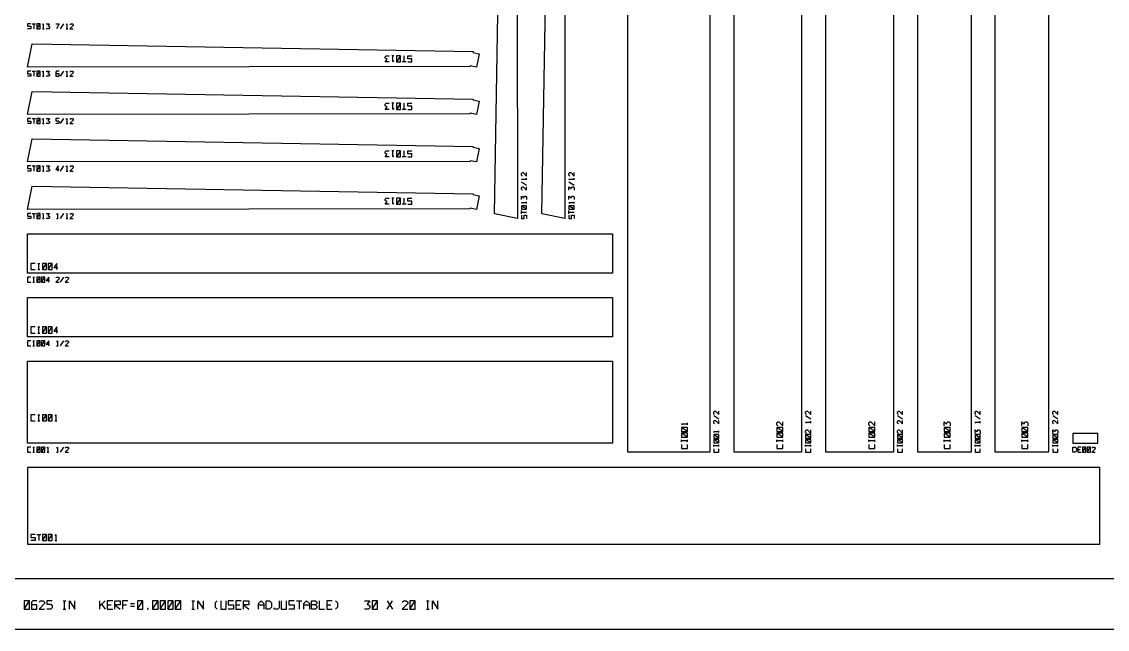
# Model space of a CAD drawing. Header units: inches. Extents: x 0 to 30, y 0 to 20.
# Drawn here: x 12.62 to 23.34, y 0 to 6 of the extents above; entities that cross this region are included whole.
import ezdxf

# ---------------------------------------------------------------- set-up
doc = ezdxf.new("R2010")
doc.units = ezdxf.units.IN
doc.header["$MEASUREMENT"] = 0
for name, color, linetype, true_color in [('BOUNDARY', 8, 'Continuous', 0x808080), ('CUT', 1, 'Continuous', 0xff0000), ('NUMBERS', 7, 'Continuous', 0x000000)]:
    doc.layers.add(name, color=color, linetype=linetype, true_color=true_color)

msp = doc.modelspace()

# ---------------------------------------------------------------- linework, layer by layer
at = {"layer": 'BOUNDARY'}
for points in [[(30, 0), (30, 20), (0, 20), (0, 0)], [(29.5, 0.5), (29.5, 19.5), (0.5, 19.5), (0.5, 0.5)]]:
    msp.add_lwpolyline(points, close=True, dxfattribs=at)
at = {"layer": 'CUT'}
for points in [[(17.516, 4.054), (17.288, 4.101), (17.363, 8.454), (17.371, 8.452), (17.384, 8.514), (17.516, 8.486), (17.504, 8.425), (17.511, 8.424)], [(17.984, 4.054), (17.756, 4.101), (17.832, 8.454), (17.839, 8.452), (17.852, 8.514), (17.984, 8.486), (17.972, 8.425), (17.979, 8.424)], [(19.414, 1.748), (18.604, 1.748), (18.604, 7.523), (19.414, 7.523)], [(20.32, 1.748), (19.654, 1.748), (19.654, 7.523), (20.32, 7.523)], [(21.227, 1.748), (20.56, 1.748), (20.56, 7.523), (21.227, 7.523)], [(21.992, 1.748), (21.467, 1.748), (21.467, 7.523), (21.992, 7.523)], [(22.758, 1.748), (22.232, 1.748), (22.232, 7.523), (22.758, 7.523)], [(12.679, 5.549), (12.726, 5.777), (17.079, 5.702), (17.077, 5.694), (17.138, 5.681), (17.111, 5.549), (17.05, 5.561), (17.048, 5.554)], [(12.679, 5.081), (12.726, 5.309), (17.079, 5.233), (17.077, 5.226), (17.138, 5.213), (17.111, 5.081), (17.05, 5.093), (17.048, 5.086)], [(12.679, 4.613), (12.726, 4.841), (17.079, 4.765), (17.077, 4.758), (17.138, 4.745), (17.111, 4.613), (17.05, 4.625), (17.048, 4.618)], [(12.679, 4.144), (12.726, 4.373), (17.079, 4.297), (17.077, 4.29), (17.138, 4.277), (17.111, 4.144), (17.05, 4.157), (17.048, 4.15)], [(12.679, 3.516), (12.679, 3.904), (18.454, 3.904), (18.454, 3.516)], [(12.679, 2.888), (12.679, 3.276), (18.454, 3.276), (18.454, 2.888)], [(12.679, 1.838), (12.679, 2.648), (18.454, 2.648), (18.454, 1.838)], [(22.998, 1.838), (23.244, 1.838), (23.244, 1.932), (22.998, 1.932)], [(23.262, 0.84), (23.262, 1.598), (12.679, 1.598), (12.679, 0.84)]]:
    msp.add_lwpolyline(points, close=True, dxfattribs=at)
at = {"layer": 'NUMBERS'}
for points in [[(12.712, 5.977), (12.679, 5.977), (12.679, 5.952), (12.712, 5.952), (12.712, 5.927), (12.679, 5.927)], [(12.726, 5.977), (12.759, 5.977)], [(12.742, 5.977), (12.742, 5.927)], [(12.772, 5.927), (12.806, 5.927), (12.806, 5.977), (12.772, 5.977), (12.772, 5.927)], [(12.772, 5.927), (12.806, 5.977)], [(12.827, 5.969), (12.836, 5.977), (12.836, 5.927)], [(12.827, 5.927), (12.844, 5.927)], [(12.866, 5.977), (12.899, 5.977), (12.882, 5.956), (12.899, 5.948), (12.899, 5.935), (12.891, 5.927), (12.866, 5.927)], [(12.959, 5.977), (12.992, 5.977), (12.967, 5.927)], [(13.006, 5.927), (13.039, 5.977)], [(13.061, 5.969), (13.069, 5.977), (13.069, 5.927)], [(13.061, 5.927), (13.077, 5.927)], [(13.099, 5.969), (13.107, 5.977), (13.124, 5.977), (13.132, 5.969), (13.132, 5.96), (13.099, 5.927), (13.132, 5.927)], [(16.251, 5.601), (16.211, 5.601), (16.231, 5.626), (16.211, 5.636), (16.211, 5.651), (16.221, 5.661), (16.251, 5.661)], [(16.297, 5.661), (16.277, 5.661)], [(16.297, 5.611), (16.287, 5.601), (16.287, 5.661)], [(16.363, 5.661), (16.323, 5.661), (16.323, 5.601), (16.363, 5.601), (16.363, 5.661)], [(16.363, 5.661), (16.323, 5.601)], [(16.419, 5.601), (16.379, 5.601)], [(16.399, 5.601), (16.399, 5.661)], [(16.435, 5.601), (16.475, 5.601), (16.475, 5.631), (16.435, 5.631), (16.435, 5.661), (16.475, 5.661)], [(12.712, 5.509), (12.679, 5.509), (12.679, 5.484), (12.712, 5.484), (12.712, 5.459), (12.679, 5.459)], [(12.726, 5.509), (12.759, 5.509)], [(12.742, 5.509), (12.742, 5.459)], [(12.772, 5.459), (12.806, 5.459), (12.806, 5.509), (12.772, 5.509), (12.772, 5.459)], [(12.772, 5.459), (12.806, 5.509)], [(12.827, 5.5), (12.836, 5.509), (12.836, 5.459)], [(12.866, 5.509), (12.899, 5.509), (12.882, 5.488), (12.899, 5.48), (12.899, 5.467), (12.891, 5.459), (12.866, 5.459)], [(12.992, 5.509), (12.967, 5.509), (12.959, 5.5), (12.959, 5.459), (12.992, 5.459), (12.992, 5.484), (12.959, 5.484)], [(13.006, 5.459), (13.039, 5.509)], [(13.061, 5.5), (13.069, 5.509), (13.069, 5.459)], [(13.099, 5.5), (13.107, 5.509), (13.124, 5.509), (13.132, 5.5), (13.132, 5.492), (13.099, 5.459), (13.132, 5.459)], [(12.827, 5.459), (12.844, 5.459)], [(13.061, 5.459), (13.077, 5.459)], [(16.251, 5.132), (16.211, 5.132), (16.231, 5.157), (16.211, 5.167), (16.211, 5.182), (16.221, 5.192), (16.251, 5.192)], [(16.297, 5.192), (16.277, 5.192)], [(16.297, 5.142), (16.287, 5.132), (16.287, 5.192)], [(16.363, 5.192), (16.323, 5.192), (16.323, 5.132), (16.363, 5.132), (16.363, 5.192)], [(16.363, 5.192), (16.323, 5.132)], [(16.399, 5.132), (16.399, 5.192)], [(16.435, 5.132), (16.475, 5.132), (16.475, 5.162), (16.435, 5.162), (16.435, 5.192), (16.475, 5.192)], [(12.712, 5.041), (12.679, 5.041), (12.679, 5.016), (12.712, 5.016), (12.712, 4.991), (12.679, 4.991)], [(12.726, 5.041), (12.759, 5.041)], [(12.742, 5.041), (12.742, 4.991)], [(12.772, 4.991), (12.806, 4.991), (12.806, 5.041), (12.772, 5.041), (12.772, 4.991)], [(12.772, 4.991), (12.806, 5.041)], [(12.827, 5.032), (12.836, 5.041), (12.836, 4.991)], [(12.866, 5.041), (12.899, 5.041), (12.882, 5.02), (12.899, 5.011), (12.899, 4.999), (12.891, 4.991), (12.866, 4.991)], [(12.992, 5.041), (12.959, 5.041), (12.959, 5.02), (12.984, 5.02), (12.992, 5.011), (12.992, 4.999), (12.984, 4.991), (12.959, 4.991)], [(13.006, 4.991), (13.039, 5.041)], [(13.061, 5.032), (13.069, 5.041), (13.069, 4.991)], [(13.099, 5.032), (13.107, 5.041), (13.124, 5.041), (13.132, 5.032), (13.132, 5.024), (13.099, 4.991), (13.132, 4.991)], [(16.419, 5.132), (16.379, 5.132)], [(12.827, 4.991), (12.844, 4.991)], [(13.061, 4.991), (13.077, 4.991)], [(16.251, 4.664), (16.211, 4.664), (16.231, 4.689), (16.211, 4.699), (16.211, 4.714), (16.221, 4.724), (16.251, 4.724)], [(16.297, 4.724), (16.277, 4.724)], [(16.297, 4.674), (16.287, 4.664), (16.287, 4.724)], [(16.363, 4.724), (16.323, 4.724), (16.323, 4.664), (16.363, 4.664), (16.363, 4.724)], [(16.363, 4.724), (16.323, 4.664)], [(16.399, 4.664), (16.399, 4.724)], [(16.435, 4.664), (16.475, 4.664), (16.475, 4.694), (16.435, 4.694), (16.435, 4.724), (16.475, 4.724)], [(16.419, 4.664), (16.379, 4.664)], [(12.712, 4.573), (12.679, 4.573), (12.679, 4.548), (12.712, 4.548), (12.712, 4.523), (12.679, 4.523)], [(12.726, 4.573), (12.759, 4.573)], [(12.742, 4.573), (12.742, 4.523)], [(12.772, 4.523), (12.806, 4.523), (12.806, 4.573), (12.772, 4.573), (12.772, 4.523)], [(12.772, 4.523), (12.806, 4.573)], [(12.827, 4.564), (12.836, 4.573), (12.836, 4.523)], [(12.827, 4.523), (12.844, 4.523)], [(12.866, 4.573), (12.899, 4.573), (12.882, 4.552), (12.899, 4.543), (12.899, 4.531), (12.891, 4.523), (12.866, 4.523)], [(12.984, 4.523), (12.984, 4.573), (12.959, 4.539), (12.992, 4.539)], [(13.006, 4.523), (13.039, 4.573)], [(13.061, 4.564), (13.069, 4.573), (13.069, 4.523)], [(13.061, 4.523), (13.077, 4.523)], [(13.099, 4.564), (13.107, 4.573), (13.124, 4.573), (13.132, 4.564), (13.132, 4.556), (13.099, 4.523), (13.132, 4.523)], [(17.565, 4.474), (17.556, 4.483), (17.556, 4.499), (17.565, 4.508), (17.573, 4.508), (17.606, 4.474), (17.606, 4.508)], [(18.033, 4.474), (18.024, 4.483), (18.024, 4.499), (18.033, 4.508), (18.041, 4.508), (18.074, 4.474), (18.074, 4.508)], [(17.565, 4.436), (17.556, 4.444), (17.606, 4.444)], [(17.606, 4.381), (17.556, 4.414)], [(17.606, 4.436), (17.606, 4.453)], [(18.033, 4.436), (18.024, 4.444), (18.074, 4.444)], [(18.074, 4.381), (18.024, 4.414)], [(18.074, 4.436), (18.074, 4.453)], [(17.565, 4.334), (17.556, 4.343), (17.556, 4.359), (17.565, 4.368), (17.573, 4.368), (17.606, 4.334), (17.606, 4.368)], [(18.024, 4.334), (18.024, 4.368), (18.045, 4.351), (18.054, 4.368), (18.066, 4.368), (18.074, 4.359), (18.074, 4.334)], [(16.251, 4.196), (16.211, 4.196), (16.231, 4.221), (16.211, 4.231), (16.211, 4.246), (16.221, 4.256), (16.251, 4.256)], [(16.297, 4.256), (16.277, 4.256)], [(16.297, 4.206), (16.287, 4.196), (16.287, 4.256)], [(16.363, 4.256), (16.323, 4.256), (16.323, 4.196), (16.363, 4.196), (16.363, 4.256)], [(16.363, 4.256), (16.323, 4.196)], [(16.419, 4.196), (16.379, 4.196)], [(16.399, 4.196), (16.399, 4.256)], [(16.435, 4.196), (16.475, 4.196), (16.475, 4.226), (16.435, 4.226), (16.435, 4.256), (16.475, 4.256)], [(17.556, 4.241), (17.556, 4.274), (17.577, 4.258), (17.585, 4.274), (17.598, 4.274), (17.606, 4.266), (17.606, 4.241)], [(17.565, 4.203), (17.556, 4.211), (17.606, 4.211)], [(17.606, 4.148), (17.606, 4.181), (17.556, 4.181), (17.556, 4.148), (17.606, 4.148)], [(17.606, 4.148), (17.556, 4.181)], [(17.606, 4.203), (17.606, 4.219)], [(18.024, 4.241), (18.024, 4.274), (18.045, 4.258), (18.054, 4.274), (18.066, 4.274), (18.074, 4.266), (18.074, 4.241)], [(18.033, 4.203), (18.024, 4.211), (18.074, 4.211)], [(18.074, 4.148), (18.074, 4.181), (18.024, 4.181), (18.024, 4.148), (18.074, 4.148)], [(18.074, 4.148), (18.024, 4.181)], [(18.074, 4.203), (18.074, 4.219)], [(12.712, 4.104), (12.679, 4.104), (12.679, 4.079), (12.712, 4.079), (12.712, 4.054), (12.679, 4.054)], [(12.726, 4.104), (12.759, 4.104)], [(12.742, 4.104), (12.742, 4.054)], [(12.772, 4.054), (12.806, 4.054), (12.806, 4.104), (12.772, 4.104), (12.772, 4.054)], [(12.772, 4.054), (12.806, 4.104)], [(12.827, 4.096), (12.836, 4.104), (12.836, 4.054)], [(12.866, 4.104), (12.899, 4.104), (12.882, 4.084), (12.899, 4.075), (12.899, 4.063), (12.891, 4.054), (12.866, 4.054)], [(12.967, 4.096), (12.976, 4.104), (12.976, 4.054)], [(13.006, 4.054), (13.039, 4.104)], [(13.061, 4.096), (13.069, 4.104), (13.069, 4.054)], [(13.099, 4.096), (13.107, 4.104), (13.124, 4.104), (13.132, 4.096), (13.132, 4.088), (13.099, 4.054), (13.132, 4.054)], [(17.556, 4.101), (17.556, 4.134)], [(17.556, 4.118), (17.606, 4.118)], [(17.556, 4.088), (17.556, 4.054), (17.581, 4.054), (17.581, 4.088), (17.606, 4.088), (17.606, 4.054)], [(18.024, 4.101), (18.024, 4.134)], [(18.024, 4.118), (18.074, 4.118)], [(18.024, 4.088), (18.024, 4.054), (18.049, 4.054), (18.049, 4.088), (18.074, 4.088), (18.074, 4.054)], [(12.827, 4.054), (12.844, 4.054)], [(12.967, 4.054), (12.984, 4.054)], [(13.061, 4.054), (13.077, 4.054)], [(12.755, 3.612), (12.715, 3.612), (12.715, 3.552), (12.755, 3.552)], [(12.781, 3.612), (12.801, 3.612)], [(12.781, 3.552), (12.801, 3.552)], [(12.791, 3.552), (12.791, 3.612)], [(12.827, 3.552), (12.867, 3.552), (12.867, 3.612), (12.827, 3.612), (12.827, 3.552)], [(12.827, 3.552), (12.867, 3.612)], [(12.883, 3.552), (12.923, 3.552), (12.923, 3.612), (12.883, 3.612), (12.883, 3.552)], [(12.883, 3.552), (12.923, 3.612)], [(12.969, 3.552), (12.969, 3.612), (12.939, 3.572), (12.979, 3.572)], [(12.712, 3.476), (12.679, 3.476), (12.679, 3.426), (12.712, 3.426)], [(12.734, 3.476), (12.751, 3.476)], [(12.742, 3.426), (12.742, 3.476)], [(12.772, 3.426), (12.806, 3.426), (12.806, 3.476), (12.772, 3.476), (12.772, 3.426)], [(12.772, 3.426), (12.806, 3.476)], [(12.819, 3.426), (12.852, 3.426), (12.852, 3.476), (12.819, 3.476), (12.819, 3.426)], [(12.819, 3.426), (12.852, 3.476)], [(12.891, 3.426), (12.891, 3.476), (12.866, 3.443), (12.899, 3.443)], [(12.959, 3.468), (12.967, 3.476), (12.984, 3.476), (12.992, 3.468), (12.992, 3.459), (12.959, 3.426), (12.992, 3.426)], [(13.006, 3.426), (13.039, 3.476)], [(13.052, 3.468), (13.061, 3.476), (13.077, 3.476), (13.086, 3.468), (13.086, 3.459), (13.052, 3.426), (13.086, 3.426)], [(12.734, 3.426), (12.751, 3.426)], [(12.755, 2.984), (12.715, 2.984), (12.715, 2.924), (12.755, 2.924)], [(12.781, 2.984), (12.801, 2.984)], [(12.781, 2.924), (12.801, 2.924)], [(12.791, 2.924), (12.791, 2.984)], [(12.827, 2.924), (12.867, 2.924), (12.867, 2.984), (12.827, 2.984), (12.827, 2.924)], [(12.827, 2.924), (12.867, 2.984)], [(12.883, 2.924), (12.923, 2.924), (12.923, 2.984), (12.883, 2.984), (12.883, 2.924)], [(12.883, 2.924), (12.923, 2.984)], [(12.969, 2.924), (12.969, 2.984), (12.939, 2.944), (12.979, 2.944)], [(12.712, 2.848), (12.679, 2.848), (12.679, 2.798), (12.712, 2.798)], [(12.734, 2.848), (12.751, 2.848)], [(12.734, 2.798), (12.751, 2.798)], [(12.742, 2.798), (12.742, 2.848)], [(12.772, 2.798), (12.806, 2.798), (12.806, 2.848), (12.772, 2.848), (12.772, 2.798)], [(12.772, 2.798), (12.806, 2.848)], [(12.819, 2.798), (12.852, 2.798), (12.852, 2.848), (12.819, 2.848), (12.819, 2.798)], [(12.819, 2.798), (12.852, 2.848)], [(12.891, 2.798), (12.891, 2.848), (12.866, 2.814), (12.899, 2.814)], [(12.967, 2.839), (12.976, 2.848), (12.976, 2.798)], [(12.967, 2.798), (12.984, 2.798)], [(13.006, 2.798), (13.039, 2.848)], [(13.052, 2.839), (13.061, 2.848), (13.077, 2.848), (13.086, 2.839), (13.086, 2.831), (13.052, 2.798), (13.086, 2.798)], [(19.462, 2.121), (19.454, 2.129), (19.454, 2.146), (19.462, 2.154), (19.471, 2.154), (19.504, 2.121), (19.504, 2.154)], [(20.369, 2.121), (20.36, 2.129), (20.36, 2.146), (20.369, 2.154), (20.377, 2.154), (20.41, 2.121), (20.41, 2.154)], [(21.275, 2.121), (21.267, 2.129), (21.267, 2.146), (21.275, 2.154), (21.283, 2.154), (21.317, 2.121), (21.317, 2.154)], [(22.041, 2.121), (22.032, 2.129), (22.032, 2.146), (22.041, 2.154), (22.049, 2.154), (22.082, 2.121), (22.082, 2.154)], [(22.807, 2.121), (22.798, 2.129), (22.798, 2.146), (22.807, 2.154), (22.815, 2.154), (22.848, 2.121), (22.848, 2.154)], [(12.755, 2.118), (12.715, 2.118), (12.715, 2.058), (12.755, 2.058)], [(12.781, 2.118), (12.801, 2.118)], [(12.781, 2.058), (12.801, 2.058)], [(12.791, 2.058), (12.791, 2.118)], [(12.827, 2.058), (12.867, 2.058), (12.867, 2.118), (12.827, 2.118), (12.827, 2.058)], [(12.827, 2.058), (12.867, 2.118)], [(12.883, 2.058), (12.923, 2.058), (12.923, 2.118), (12.883, 2.118), (12.883, 2.058)], [(12.883, 2.058), (12.923, 2.118)], [(12.949, 2.108), (12.959, 2.118), (12.959, 2.058)], [(12.949, 2.058), (12.969, 2.058)], [(19.194, 2.018), (19.194, 2.038)], [(19.504, 2.074), (19.454, 2.108)], [(19.462, 2.028), (19.454, 2.036), (19.454, 2.053), (19.462, 2.061), (19.471, 2.061), (19.504, 2.028), (19.504, 2.061)], [(20.086, 2.008), (20.076, 2.018), (20.076, 2.038), (20.086, 2.048), (20.096, 2.048), (20.136, 2.008), (20.136, 2.048)], [(20.41, 2.074), (20.36, 2.108)], [(20.369, 2.036), (20.36, 2.044), (20.41, 2.044)], [(20.41, 2.036), (20.41, 2.053)], [(20.992, 2.008), (20.982, 2.018), (20.982, 2.038), (20.992, 2.048), (21.002, 2.048), (21.042, 2.008), (21.042, 2.048)], [(21.317, 2.074), (21.267, 2.108)], [(21.275, 2.028), (21.267, 2.036), (21.267, 2.053), (21.275, 2.061), (21.283, 2.061), (21.317, 2.028), (21.317, 2.061)], [(21.726, 2.008), (21.726, 2.048), (21.751, 2.028), (21.761, 2.048), (21.776, 2.048), (21.786, 2.038), (21.786, 2.008)], [(22.082, 2.074), (22.032, 2.108)], [(22.041, 2.036), (22.032, 2.044), (22.082, 2.044)], [(22.082, 2.036), (22.082, 2.053)], [(22.492, 2.008), (22.492, 2.048), (22.517, 2.028), (22.527, 2.048), (22.542, 2.048), (22.552, 2.038), (22.552, 2.008)], [(22.848, 2.074), (22.798, 2.108)], [(22.807, 2.028), (22.798, 2.036), (22.798, 2.053), (22.807, 2.061), (22.815, 2.061), (22.848, 2.028), (22.848, 2.061)], [(19.144, 2.018), (19.134, 2.028), (19.194, 2.028)], [(19.194, 1.952), (19.194, 1.992), (19.134, 1.992), (19.134, 1.952), (19.194, 1.952)], [(19.194, 1.952), (19.134, 1.992)], [(19.194, 1.896), (19.194, 1.936), (19.134, 1.936), (19.134, 1.896), (19.194, 1.896)], [(19.194, 1.896), (19.134, 1.936)], [(19.462, 1.943), (19.454, 1.951), (19.504, 1.951)], [(19.504, 1.943), (19.504, 1.959)], [(20.136, 1.952), (20.136, 1.992), (20.076, 1.992), (20.076, 1.952), (20.136, 1.952)], [(20.136, 1.952), (20.076, 1.992)], [(20.136, 1.896), (20.136, 1.936), (20.076, 1.936), (20.076, 1.896), (20.136, 1.896)], [(20.136, 1.896), (20.076, 1.936)], [(20.369, 1.934), (20.36, 1.943), (20.36, 1.959), (20.369, 1.968), (20.377, 1.968), (20.41, 1.934), (20.41, 1.968)], [(21.042, 1.952), (21.042, 1.992), (20.982, 1.992), (20.982, 1.952), (21.042, 1.952)], [(21.042, 1.952), (20.982, 1.992)], [(21.042, 1.896), (21.042, 1.936), (20.982, 1.936), (20.982, 1.896), (21.042, 1.896)], [(21.042, 1.896), (20.982, 1.936)], [(21.275, 1.934), (21.267, 1.943), (21.267, 1.959), (21.275, 1.968), (21.283, 1.968), (21.317, 1.934), (21.317, 1.968)], [(21.786, 1.952), (21.786, 1.992), (21.726, 1.992), (21.726, 1.952), (21.786, 1.952)], [(21.786, 1.952), (21.726, 1.992)], [(21.786, 1.896), (21.786, 1.936), (21.726, 1.936), (21.726, 1.896), (21.786, 1.896)], [(21.786, 1.896), (21.726, 1.936)], [(22.032, 1.934), (22.032, 1.968), (22.053, 1.951), (22.062, 1.968), (22.074, 1.968), (22.082, 1.959), (22.082, 1.934)], [(22.552, 1.952), (22.552, 1.992), (22.492, 1.992), (22.492, 1.952), (22.552, 1.952)], [(22.552, 1.952), (22.492, 1.992)], [(22.552, 1.896), (22.552, 1.936), (22.492, 1.936), (22.492, 1.896), (22.552, 1.896)], [(22.552, 1.896), (22.492, 1.936)], [(22.798, 1.934), (22.798, 1.968), (22.819, 1.951), (22.828, 1.968), (22.84, 1.968), (22.848, 1.959), (22.848, 1.934)], [(19.134, 1.85), (19.134, 1.87)], [(19.194, 1.86), (19.134, 1.86)], [(19.134, 1.824), (19.134, 1.784), (19.194, 1.784), (19.194, 1.824)], [(19.194, 1.85), (19.194, 1.87)], [(19.504, 1.888), (19.504, 1.921), (19.454, 1.921), (19.454, 1.888), (19.504, 1.888)], [(19.504, 1.888), (19.454, 1.921)], [(19.504, 1.841), (19.504, 1.874), (19.454, 1.874), (19.454, 1.841), (19.504, 1.841)], [(19.504, 1.841), (19.454, 1.874)], [(20.076, 1.85), (20.076, 1.87)], [(20.136, 1.86), (20.076, 1.86)], [(20.076, 1.824), (20.076, 1.784), (20.136, 1.784), (20.136, 1.824)], [(20.136, 1.85), (20.136, 1.87)], [(20.41, 1.888), (20.41, 1.921), (20.36, 1.921), (20.36, 1.888), (20.41, 1.888)], [(20.41, 1.888), (20.36, 1.921)], [(20.41, 1.841), (20.41, 1.874), (20.36, 1.874), (20.36, 1.841), (20.41, 1.841)], [(20.41, 1.841), (20.36, 1.874)], [(20.982, 1.85), (20.982, 1.87)], [(21.042, 1.86), (20.982, 1.86)], [(20.982, 1.824), (20.982, 1.784), (21.042, 1.784), (21.042, 1.824)], [(21.042, 1.85), (21.042, 1.87)], [(21.317, 1.888), (21.317, 1.921), (21.267, 1.921), (21.267, 1.888), (21.317, 1.888)], [(21.317, 1.888), (21.267, 1.921)], [(21.317, 1.841), (21.317, 1.874), (21.267, 1.874), (21.267, 1.841), (21.317, 1.841)], [(21.317, 1.841), (21.267, 1.874)], [(21.726, 1.85), (21.726, 1.87)], [(21.786, 1.86), (21.726, 1.86)], [(21.726, 1.824), (21.726, 1.784), (21.786, 1.784), (21.786, 1.824)], [(21.786, 1.85), (21.786, 1.87)], [(22.082, 1.888), (22.082, 1.921), (22.032, 1.921), (22.032, 1.888), (22.082, 1.888)], [(22.082, 1.888), (22.032, 1.921)], [(22.082, 1.841), (22.082, 1.874), (22.032, 1.874), (22.032, 1.841), (22.082, 1.841)], [(22.082, 1.841), (22.032, 1.874)], [(22.492, 1.85), (22.492, 1.87)], [(22.552, 1.86), (22.492, 1.86)], [(22.492, 1.824), (22.492, 1.784), (22.552, 1.784), (22.552, 1.824)], [(22.552, 1.85), (22.552, 1.87)], [(22.848, 1.888), (22.848, 1.921), (22.798, 1.921), (22.798, 1.888), (22.848, 1.888)], [(22.848, 1.888), (22.798, 1.921)], [(22.848, 1.841), (22.848, 1.874), (22.798, 1.874), (22.798, 1.841), (22.848, 1.841)], [(22.848, 1.841), (22.798, 1.874)], [(12.712, 1.798), (12.679, 1.798), (12.679, 1.748), (12.712, 1.748)], [(12.734, 1.798), (12.751, 1.798)], [(12.734, 1.748), (12.751, 1.748)], [(12.742, 1.748), (12.742, 1.798)], [(12.772, 1.748), (12.806, 1.748), (12.806, 1.798), (12.772, 1.798), (12.772, 1.748)], [(12.772, 1.748), (12.806, 1.798)], [(12.819, 1.748), (12.852, 1.748), (12.852, 1.798), (12.819, 1.798), (12.819, 1.748)], [(12.819, 1.748), (12.852, 1.798)], [(12.874, 1.789), (12.882, 1.798), (12.882, 1.748)], [(12.874, 1.748), (12.891, 1.748)], [(12.967, 1.789), (12.976, 1.798), (12.976, 1.748)], [(12.967, 1.748), (12.984, 1.748)], [(13.006, 1.748), (13.039, 1.798)], [(13.052, 1.789), (13.061, 1.798), (13.077, 1.798), (13.086, 1.789), (13.086, 1.781), (13.052, 1.748), (13.086, 1.748)], [(19.454, 1.803), (19.454, 1.819)], [(19.504, 1.811), (19.454, 1.811)], [(19.454, 1.781), (19.454, 1.748), (19.504, 1.748), (19.504, 1.781)], [(19.504, 1.803), (19.504, 1.819)], [(20.36, 1.803), (20.36, 1.819)], [(20.41, 1.811), (20.36, 1.811)], [(20.36, 1.781), (20.36, 1.748), (20.41, 1.748), (20.41, 1.781)], [(20.41, 1.803), (20.41, 1.819)], [(21.267, 1.803), (21.267, 1.819)], [(21.317, 1.811), (21.267, 1.811)], [(21.267, 1.781), (21.267, 1.748), (21.317, 1.748), (21.317, 1.781)], [(21.317, 1.803), (21.317, 1.819)], [(22.032, 1.803), (22.032, 1.819)], [(22.082, 1.811), (22.032, 1.811)], [(22.032, 1.781), (22.032, 1.748), (22.082, 1.748), (22.082, 1.781)], [(22.082, 1.803), (22.082, 1.819)], [(22.798, 1.803), (22.798, 1.819)], [(22.848, 1.811), (22.798, 1.811)], [(22.798, 1.781), (22.798, 1.748), (22.848, 1.748), (22.848, 1.781)], [(22.848, 1.803), (22.848, 1.819)], [(22.998, 1.748), (22.998, 1.798), (23.019, 1.798), (23.032, 1.785), (23.032, 1.76), (23.019, 1.748), (22.998, 1.748)], [(23.078, 1.798), (23.045, 1.798), (23.045, 1.748), (23.078, 1.748)], [(23.045, 1.773), (23.07, 1.773)], [(23.092, 1.748), (23.125, 1.748), (23.125, 1.798), (23.092, 1.798), (23.092, 1.748)], [(23.092, 1.748), (23.125, 1.798)], [(23.138, 1.748), (23.172, 1.748), (23.172, 1.798), (23.138, 1.798), (23.138, 1.748)], [(23.138, 1.748), (23.172, 1.798)], [(23.185, 1.789), (23.193, 1.798), (23.21, 1.798), (23.218, 1.789), (23.218, 1.781), (23.185, 1.748), (23.218, 1.748)], [(12.755, 0.936), (12.715, 0.936), (12.715, 0.906), (12.755, 0.906), (12.755, 0.876), (12.715, 0.876)], [(12.771, 0.936), (12.811, 0.936)], [(12.791, 0.936), (12.791, 0.876)], [(12.827, 0.876), (12.867, 0.876), (12.867, 0.936), (12.827, 0.936), (12.827, 0.876)], [(12.827, 0.876), (12.867, 0.936)], [(12.883, 0.876), (12.923, 0.876), (12.923, 0.936), (12.883, 0.936), (12.883, 0.876)], [(12.883, 0.876), (12.923, 0.936)], [(12.949, 0.926), (12.959, 0.936), (12.959, 0.876)], [(12.949, 0.876), (12.969, 0.876)], [(12.646, 0.2), (12.699, 0.2), (12.699, 0.28), (12.646, 0.28), (12.646, 0.2)], [(12.646, 0.2), (12.699, 0.28)], [(12.774, 0.28), (12.734, 0.28), (12.721, 0.267), (12.721, 0.2), (12.774, 0.2), (12.774, 0.24), (12.721, 0.24)], [(12.795, 0.267), (12.809, 0.28), (12.835, 0.28), (12.849, 0.267), (12.849, 0.253), (12.795, 0.2), (12.849, 0.2)], [(12.923, 0.28), (12.87, 0.28), (12.87, 0.247), (12.91, 0.247), (12.923, 0.233), (12.923, 0.213), (12.91, 0.2), (12.87, 0.2)], [(13.033, 0.28), (13.059, 0.28)], [(13.046, 0.2), (13.046, 0.28)], [(13.094, 0.2), (13.094, 0.28), (13.147, 0.2), (13.147, 0.28)], [(13.393, 0.2), (13.393, 0.28)], [(13.446, 0.28), (13.393, 0.233)], [(13.41, 0.247), (13.446, 0.2)], [(13.521, 0.28), (13.467, 0.28), (13.467, 0.2), (13.521, 0.2)], [(13.467, 0.24), (13.507, 0.24)], [(13.542, 0.2), (13.542, 0.28), (13.595, 0.28), (13.595, 0.24), (13.542, 0.24), (13.595, 0.2)], [(13.67, 0.28), (13.617, 0.28), (13.617, 0.2)], [(13.617, 0.24), (13.657, 0.24)], [(13.698, 0.253), (13.738, 0.253)], [(13.698, 0.227), (13.738, 0.227)], [(13.766, 0.2), (13.819, 0.2), (13.819, 0.28), (13.766, 0.28), (13.766, 0.2)], [(13.766, 0.2), (13.819, 0.28)], [(13.915, 0.2), (13.969, 0.2), (13.969, 0.28), (13.915, 0.28), (13.915, 0.2)], [(13.915, 0.2), (13.969, 0.28)], [(13.99, 0.2), (14.043, 0.2), (14.043, 0.28), (13.99, 0.28), (13.99, 0.2)], [(13.99, 0.2), (14.043, 0.28)], [(14.065, 0.2), (14.118, 0.2), (14.118, 0.28), (14.065, 0.28), (14.065, 0.2)], [(14.065, 0.2), (14.118, 0.28)], [(14.139, 0.2), (14.193, 0.2), (14.193, 0.28), (14.139, 0.28), (14.139, 0.2)], [(14.139, 0.2), (14.193, 0.28)], [(14.302, 0.28), (14.329, 0.28)], [(14.315, 0.2), (14.315, 0.28)], [(14.363, 0.2), (14.363, 0.28), (14.417, 0.2), (14.417, 0.28)], [(14.553, 0.28), (14.533, 0.26), (14.533, 0.22), (14.553, 0.2)], [(14.587, 0.28), (14.587, 0.2), (14.641, 0.2), (14.641, 0.28)], [(14.715, 0.28), (14.662, 0.28), (14.662, 0.24), (14.715, 0.24), (14.715, 0.2), (14.662, 0.2)], [(14.79, 0.28), (14.737, 0.28), (14.737, 0.2), (14.79, 0.2)], [(14.737, 0.24), (14.777, 0.24)], [(14.811, 0.2), (14.811, 0.28), (14.865, 0.28), (14.865, 0.24), (14.811, 0.24), (14.865, 0.2)], [(14.961, 0.2), (14.961, 0.253), (14.987, 0.28), (15.014, 0.253), (15.014, 0.2)], [(14.961, 0.24), (15.014, 0.24)], [(15.035, 0.2), (15.035, 0.28), (15.069, 0.28), (15.089, 0.26), (15.089, 0.22), (15.069, 0.2), (15.035, 0.2)], [(15.163, 0.28), (15.163, 0.213), (15.15, 0.2), (15.123, 0.2), (15.11, 0.213)], [(15.185, 0.28), (15.185, 0.2), (15.238, 0.2), (15.238, 0.28)], [(15.313, 0.28), (15.259, 0.28), (15.259, 0.24), (15.313, 0.24), (15.313, 0.2), (15.259, 0.2)], [(15.334, 0.28), (15.387, 0.28)], [(15.361, 0.28), (15.361, 0.2)], [(15.409, 0.2), (15.409, 0.253), (15.435, 0.28), (15.462, 0.253), (15.462, 0.2)], [(15.409, 0.24), (15.462, 0.24)], [(15.483, 0.2), (15.483, 0.28), (15.523, 0.28), (15.537, 0.267), (15.537, 0.253), (15.523, 0.24), (15.483, 0.24)], [(15.523, 0.24), (15.537, 0.227), (15.537, 0.213), (15.523, 0.2), (15.483, 0.2)], [(15.558, 0.28), (15.558, 0.2), (15.611, 0.2)], [(15.686, 0.28), (15.633, 0.28), (15.633, 0.2), (15.686, 0.2)], [(15.633, 0.24), (15.673, 0.24)], [(15.721, 0.28), (15.741, 0.26), (15.741, 0.22), (15.721, 0.2)], [(16.006, 0.28), (16.059, 0.28), (16.033, 0.247), (16.059, 0.233), (16.059, 0.213), (16.046, 0.2), (16.006, 0.2)], [(16.081, 0.2), (16.134, 0.2), (16.134, 0.28), (16.081, 0.28), (16.081, 0.2)], [(16.081, 0.2), (16.134, 0.28)], [(16.23, 0.2), (16.283, 0.28)], [(16.23, 0.28), (16.283, 0.2)], [(16.379, 0.267), (16.393, 0.28), (16.419, 0.28), (16.433, 0.267), (16.433, 0.253), (16.379, 0.2), (16.433, 0.2)], [(16.454, 0.2), (16.507, 0.2), (16.507, 0.28), (16.454, 0.28), (16.454, 0.2)], [(16.454, 0.2), (16.507, 0.28)], [(16.617, 0.28), (16.643, 0.28)], [(16.63, 0.2), (16.63, 0.28)], [(16.678, 0.2), (16.678, 0.28), (16.731, 0.2), (16.731, 0.28)], [(13.033, 0.2), (13.059, 0.2)], [(13.865, 0.2), (13.87, 0.2), (13.87, 0.205), (13.865, 0.205), (13.865, 0.2)], [(14.302, 0.2), (14.329, 0.2)], [(16.617, 0.2), (16.643, 0.2)]]:
    msp.add_lwpolyline(points, dxfattribs=at)

doc.saveas('drawing.dxf')
